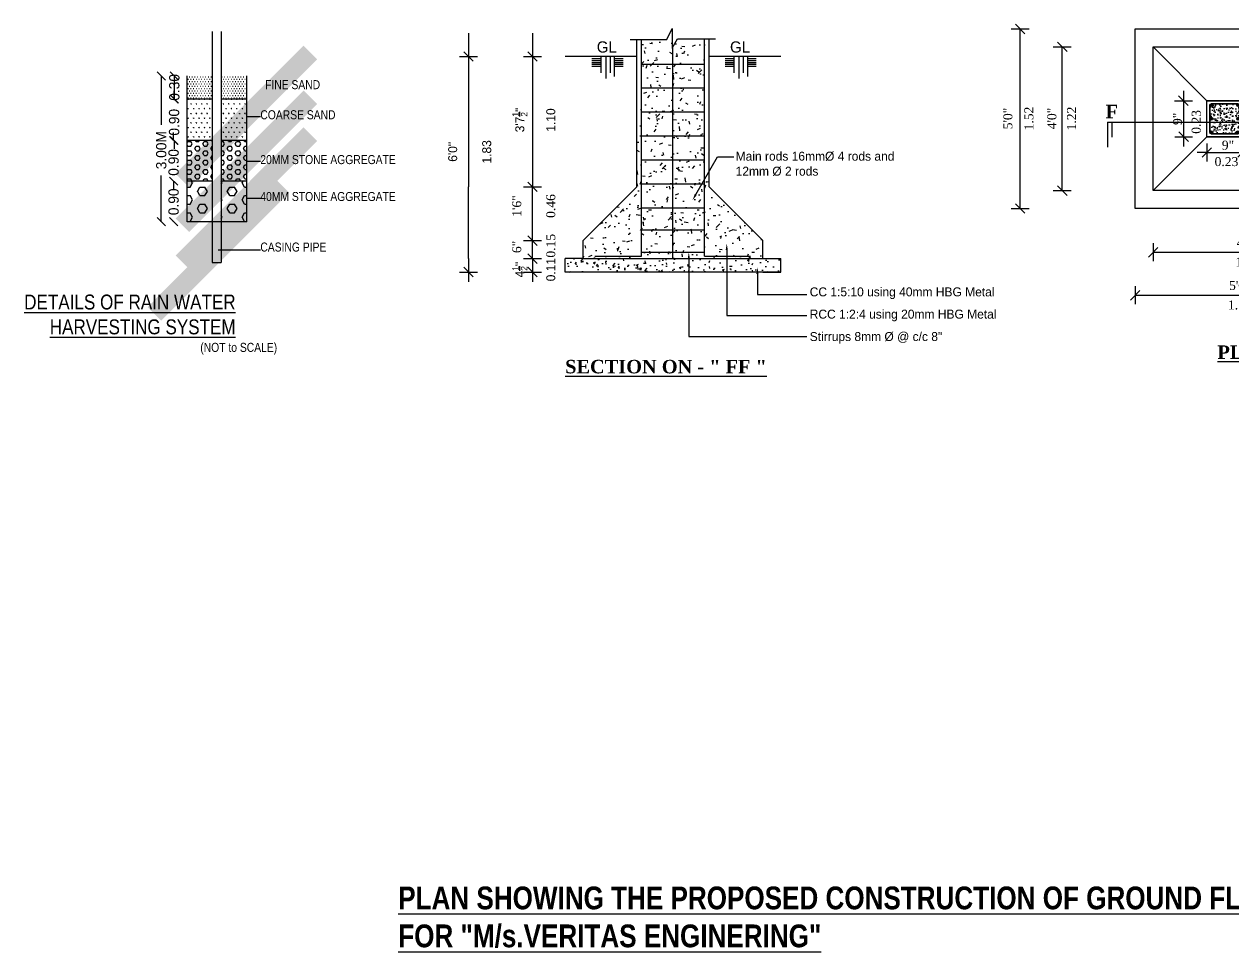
# Model space of a CAD drawing. Header units: metres. Extents: x 1422408 to 2267706, y 3009 to 80428.
# Drawn here: x 2267388.13 to 2267414.68, y 3044.02 to 3064.4 of the extents above; entities that cross this region are included whole.
import ezdxf

# ---------------------------------------------------------------- set-up
doc = ezdxf.new("R2010")
doc.units = ezdxf.units.M
doc.header["$LTSCALE"] = 3.5
doc.header["$MEASUREMENT"] = 0
doc.linetypes.add('CENTER', pattern=[2, 1.25, -0.25, 0.25, -0.25])
doc.layers.get('0').update_dxf_attribs({"linetype": 'CONTINUOUS'})
doc.layers.get('DEFPOINTS').update_dxf_attribs({"linetype": 'CONTINUOUS'})
doc.styles.add('ARIAL', font='swissck.ttf', dxfattribs={"height": 0.8})
doc.styles.add('Indu', font='stylu.ttf', dxfattribs={"height": 10})
doc.styles.add('site master', font='swissc.ttf', dxfattribs={"height": 0.8})
doc.styles.add('sunahari', font='framd.ttf', dxfattribs={"height": 0.3})
doc.dimstyles.new('CIVIL Mt.', dxfattribs={"dimscale": 0, "dimtxt": 0.2, "dimasz": 0.15, "dimexe": 0.18, "dimexo": 0.0625, "dimgap": 0.1, "dimtad": 0, "dimzin": 0, "dimdsep": 46, "dimtxsty": 'sunahari', "dimblk": 'OBLIQUE', "dimcen": 0.09, "dimse1": 1, "dimse2": 1, "dimclrd": 253, "dimclrt": 4, "dimadec": 0, "dimazin": 0, "dimtfac": 1, "dimtofl": 0, "dimtmove": 1, "dimatfit": 3, "dimfxl": 0, "dimfrac": 2, "dimtolj": 1, "dimtzin": 0, "dimarcsym": 0})
doc.dimstyles.new('OLD', dxfattribs={"dimscale": 45, "dimtxt": 6, "dimasz": 0.25, "dimexe": 0.5, "dimexo": 0.5, "dimgap": 0.0625, "dimtad": 0, "dimdec": 3, "dimrnd": 0.25, "dimzin": 7, "dimdsep": 46, "dimlunit": 4, "dimtxsty": 'Indu', "dimblk": 'ARCHTICK', "dimcen": 0.03125, "dimdle": 0.5, "dimclrd": 256, "dimclre": 251, "dimclrt": 4, "dimadec": 0, "dimazin": 0, "dimtfac": 1, "dimtdec": 3, "dimtofl": 0, "dimtmove": 1, "dimatfit": 3, "dimldrblk": 'ARCHTICK', "dimfxl": 0, "dimtolj": 1, "dimtzin": 2, "dimlwd": -1, "dimlwe": -1, "dimarcsym": 0})
pattern_1 = [(50, (-11721.02738470343, -1733.232442619188), (0.5465540069880122, -0.0478172566167093), [0.05715, -0.6286500000000002]), (355, (-11721.02738470343, -1733.232442619188), (-0.1057284779270009, 0.5731699286465401), [0.04572, -0.5029200000000001]), (100.451, (-11720.98183870343, -1733.236427369187), (0.4408275049978779, 0.5253500634608756), [0.04857, -0.5342700000000002]), (46.18419999999999, (-11721.02738470343, -1733.080042619187), (0.8132371226763897, -0.1261269837981814), [0.085725, -0.942975]), (96.6356, (-11720.95961500343, -1733.090553119187), (0.7122127033987115, 0.7422766676701477), [0.07285499999999999, -0.8014050000000001]), (351.1840000000001, (-11721.02738470343, -1733.080042619187), (0.7122138174418018, 0.7422753535817931), [0.06858, -0.75438]), (21, (-11720.95118470343, -1733.118142619187), (0.4548446395061501, -0.3067965555502875), [0.05715, -0.6286500000000002]), (326, (-11720.95118470343, -1733.118142619187), (0.1854060850429412, 0.5525638983669579), [0.04572, -0.5029200000000001]), (71.45140000000002, (-11720.91328120343, -1733.143708919187), (0.6402494723103735, 0.2457685731481724), [0.04857, -0.5342700000000002]), (37.50000000000001, (-11721.02738470343, -1733.232442619188), (0.0092658097517755, 0.2536651166194593), [0, -0.4968240000000001, 0, -0.51054, 0, -0.5048250000000003]), (7.499999999999999, (-11721.02738470343, -1733.232442619188), (0.2004589875309172, 0.3005417244543586), [0, -0.2910839999999999, 0, -0.4853939999999999, 0, -0.192405]), (327.5, (-11721.19731070343, -1733.232442619188), (0.4067717855006145, -0.0171862319780204), [0, -0.1905, 0, -0.59436, 0, -0.78867]), (317.5, (-11721.27351070343, -1733.232442619188), (0.4443875441580543, 0.0762794730999991), [0, -0.24765, 0, -0.394716, 0, -0.56007])]

# ---------------------------------------------------------------- blocks, each defined once
blk = doc.blocks.new('A$C02596C7D')
for points in [[(3.54958339513905, 4.379521395858319, 1), (3.598820003855506, 4.379521395858319, 1)], [(4.005024061804085, 4.379521395858319, 1), (4.054260670516904, 4.379521395858319, 1)], [(3.54958339513905, 4.149810082704787, 1), (3.598820003855506, 4.149810082704787, 1)], [(4.005024061804085, 4.149810082704787, 1), (4.054260670516904, 4.149810082704787, 1)], [(3.54958339513905, 3.920098769551258, 1), (3.598820003855506, 3.920098769551258, 1)], [(4.005024061804085, 3.920098769551258, 1), (4.054260670516904, 3.920098769551258, 1)]]:
    blk.add_hatch(color=256).paths.add_polyline_path(points)
h = blk.add_hatch()
h.set_pattern_fill('AR-CONC', color=256, scale=0.02, style=0)
h.set_pattern_definition([(50, (0, 0), (0.1434520365201507, -0.012550426996519), [0.015, -0.165]), (355, (0, 0), (-0.0277502667226, 0.1504384267400024), [0.012, -0.132]), (100.45144446, (0.0119543362, -0.0010458688), (0.1157017693454224, 0.1378879981937259), [0.0127480384, -0.1402284224]), (46.18419999999999, (0, 0.04), (0.2134482661343145, -0.0331038561586153), [0.0225, -0.2475]), (96.63563549, (0.017787349, 0.0372413386), (0.1869323891348457, 0.1948237201549101), [0.0191220684, -0.2103427519999999]), (351.1841639899999, (0, 0.04), (0.1869323890109546, 0.194823720053998), [0.018, -0.1980000002]), (21, (0.02, 0.03), (0.1193814104236923, -0.0805237781330678), [0.015, -0.165]), (326, (0.02, 0.03), (0.0486630663843164, 0.1450300090093706), [0.012, -0.132]), (71.45144474, (0.0299484508, 0.0232896852), (0.1680444753459942, 0.0645062305612708), [0.012748038, -0.1402284224]), (37.50000000000001, (0, 0), (0.0024319710634581, 0.0665787707662623), [0, -0.1304, 0, -0.134, 0, -0.1325]), (7.499999999999999, (0, 0), (0.0526139074884297, 0.0788823423764721), [0, -0.0764, 0, -0.1274, 0, -0.0505]), (327.5, (-0.0446, 0), (0.1067644872344818, -0.004510974346875999), [0, -0.05, 0, -0.156, 0, -0.207]), (317.5, (-0.0646, 0), (0.1166372338684772, 0.0200209964664635), [0, -0.065, 0, -0.1036, 0, -0.147])])
h.paths.add_polyline_path([(4.054260670518375, 4.379521395858319, -1), (4.005024061802613, 4.379521395858319, -0.4142135623730951), (4.029642366160492, 4.404139700216199), (3.574201699495478, 4.404139700216199, -0.4142135623728714), (3.598820003853342, 4.379521395858319, -1), (3.54958339513758, 4.379521395858319), (3.54958339513758, 4.14981008270471, -1), (3.598820003853342, 4.149810082704787, -1), (3.54958339513758, 4.149810082704787), (3.549583395137949, 4.092289589896608), (4.054260670516904, 4.092289589896608), (4.054260670518375, 4.149810082704787, -1), (4.005024061802613, 4.149810082704787, -1), (4.054260670518375, 4.149810082704787)])
h.paths.add_polyline_path([(4.054260670516904, 4.092289589896608), (3.54958339513905, 4.092289589896608), (3.54958339513758, 3.920098769551258, -1), (3.598820003853342, 3.920098769551258, -0.4142135623730951), (3.574201699495462, 3.895480465193377), (4.029642366160571, 3.895480465193377, -0.4142135623740412), (4.005024061802613, 3.920098769551258, -1), (4.054260670518375, 3.920098769551258)])
for p, q in [((0.2557155301165039, 5.750537642252311), (0.4169476998995379, 5.589305472469277)), ((0.1843204675442393, 5.669921557360794), (0.4883427624754404, 5.669921557360794)), ((0.3363316150080209, 2.629698608048784), (0.3363316150080209, 5.669921557360794)), ((2.284779243060254, 5.669921557360794), (5.31906482259388, 5.669921557360794)), ((2.284779243060254, 2.629698608048784), (2.284779243060254, 5.669921557360794)), ((5.31906482259388, 5.669921557360794), (5.31906482259388, 2.629698608048784)), ((0.8986174926485546, 5.365899262429588), (1.202639787579754, 5.365899262429588)), ((0.9700125552208192, 5.446515347321109), (1.131244725003853, 5.285283177538076)), ((1.050628640112335, 2.933720902979981), (1.050628640112335, 5.365899262429588)), ((3.498913012648698, 4.45481008270508), (2.588801537991455, 5.365899262429588)), ((2.588801537991455, 5.365899262429588), (5.015042527662679, 5.365899262429588)), ((2.588801537991455, 2.933720902979981), (2.588801537991455, 5.365899262429588)), ((4.104931053005437, 4.45481008270508), (5.015042527662679, 5.365899262429588)), ((5.015042527662679, 5.365899262429588), (5.015042527662679, 2.933720902979981)), ((3.020501268933002, 4.535426167596596), (3.181733438719672, 4.374193997813562)), ((2.949106206360738, 4.45481008270508), (3.253128501291937, 4.45481008270508)), ((3.498913012648698, 4.45481008270508), (4.258968749978521, 4.45481008270508)), ((3.498913012648698, 4.45481008270508), (4.258968749978521, 4.45481008270508)), ((3.498913012648698, 3.844810082704498), (3.49891301264688, 4.45481008270508)), ((4.104931053005437, 4.45481008270508), (3.49891301264688, 4.45481008270508)), ((3.498913012648698, 3.844810082704498), (3.498913012648698, 4.300843525103119)), ((4.104931053009075, 3.844810082704498), (4.104931053005437, 4.45481008270508)), ((4.104931053007256, 3.844810082704498), (4.104931053007256, 4.300843525103119)), ((4.104931053007256, 4.300843525103119), (4.104931053007256, 3.844810082704498)), ((1.817059353152215, 4.092289589896608), (1.817059353152215, 3.670909121188742)), ((1.888845832190779, 4.092289589896608), (1.888845832190779, 3.836831054293723)), ((3.025403938590897, 3.925426167597833), (3.186636108373931, 3.764193997812982)), ((5.618598388821062, 4.092289589896608), (5.618598388821062, 3.836831054293723)), ((5.690384867863263, 4.092289589896608), (5.690384867863263, 3.670909121188742)), ((3.498913012648698, 3.844810082704498), (2.588801537991455, 2.933720902979981)), ((2.954008876014995, 3.844810082706316), (3.258031170946196, 3.844810082706316)), ((3.498913012648698, 3.844810082704498), (4.258968749978521, 3.844810082704498)), ((4.104931053009075, 3.844810082704498), (3.498913012648698, 3.844810082704498)), ((3.498913012648698, 3.729258321147426), (3.498913012648698, 3.425236026216225)), ((5.015042527662679, 2.933720902979981), (4.104931053009075, 3.844810082704498)), ((4.104931053007256, 3.729258321147426), (4.104931053007256, 3.425236026216225)), ((3.498913012648698, 3.577247173681826), (3.336054233866888, 3.577247173681826)), ((3.579529097540216, 3.657863258573343), (3.418296927757181, 3.496631088790308)), ((3.498913012648698, 3.577247173681826), (4.104931053007256, 3.577247173681826)), ((4.185547137898772, 3.657863258573343), (4.024314968115738, 3.496631088790308)), ((4.267789831789067, 3.577247173681826), (4.104931053007256, 3.577247173681826)), ((0.8986174926485546, 2.933720902979981), (1.202639787579754, 2.933720902979981)), ((0.9700125552208192, 3.014336987871502), (1.131244725003853, 2.853104818088468)), ((5.015042527662679, 2.933720902979981), (2.588801537991455, 2.933720902979981)), ((0.2557155301165039, 2.710314692940298), (0.4169476998995379, 2.549082523157267)), ((0.1843204675442393, 2.629698608048784), (0.4883427624754404, 2.629698608048784)), ((5.31906482259388, 2.629698608048784), (2.284779243060254, 2.629698608048784)), ((2.669417622882974, 1.969261906777319), (2.508185453099939, 1.808029736994285)), ((2.588801537991455, 2.040656969351402), (2.588801537991455, 1.736634674420199)), ((2.588801537991455, 1.888645821885799), (5.015042527662679, 1.888645821885799)), ((5.095658612554196, 1.969261906777319), (4.934426442771162, 1.808029736994285)), ((5.015042527662679, 2.040656969351402), (5.015042527662679, 1.736634674420199)), ((2.36539532795177, 1.241608940103104), (2.204163158168739, 1.080376770320071)), ((2.284779243060254, 1.313004002677186), (2.284779243060254, 1.008981707745987)), ((5.399680907485397, 1.241608940103104), (5.238448737702363, 1.080376770320071)), ((5.31906482259388, 1.313004002677186), (5.31906482259388, 1.008981707745987)), ((2.284779243060254, 1.160992855211586), (5.31906482259388, 1.160992855211586))]:
    blk.add_line(p, q)
at = {"color": 3, "ltscale": 0.1}
blk.add_line((3.106020023482415, 3.681951303922687), (3.106020023482415, 4.621564559207396), dxfattribs=at)
at = {"lineweight": 35}
for p, q in [((3.54958339513905, 3.920098769551258), (3.54958339513905, 4.379521395858319)), ((3.551401200766122, 4.370237099055882), (3.571754279000741, 4.337756626289774)), ((3.574201699495462, 4.404139700216544), (4.029642366160492, 4.404139700216544)), ((3.592368154066206, 4.396135872611922), (3.612721232300827, 4.363655399845811)), ((4.054260670516904, 4.379521395858319), (4.054260670516904, 3.920098769551258)), ((4.029642366160492, 3.895480465194848), (3.574201699495462, 3.895480465194848))]:
    blk.add_line(p, q, dxfattribs=at)
at = {"linetype": 'CENTER'}
blk.add_line((1.817059353152215, 4.092289589896608), (5.690384867863263, 4.092289589896608), dxfattribs=at)
for centre in [(3.574201699495462, 4.379521395858319), (4.029642366160492, 4.379521395858319), (3.574201699495462, 4.149810082704787), (4.029642366160492, 4.149810082704787), (3.574201699495462, 3.920098769551258), (4.029642366160492, 3.920098769551258)]:
    blk.add_circle(centre, 0.0246183043578803)
at = {"char_height": 0.1520111474656179, "attachment_point": 2, "rotation": 89.99999999999993}
for s, insert in [('\\A1;{\\fTimes New Roman|b0|i0|c0|p18;5\'0"}', (0.0529550381415902, 4.1534539753884)), ('\\A1;{\\fTimes New Roman|b0|i0|c0|p18;1.52}', (0.4088721086391164, 4.1534539753884)), ('\\A1;{\\fTimes New Roman|b0|i0|c0|p18;4\'0"}', (0.7977469764791751, 4.1534539753884)), ('\\A1;{\\fTimes New Roman|b0|i0|c0|p18;1.22}', (1.130018819634642, 4.1534539753884)), ('\\A1;{\\fTimes New Roman|b0|i0|c0|p18;9"}', (2.9257021164467, 4.147619990630118)), ('\\A1;{\\fTimes New Roman|b0|i0|c0|p18;0.23}', (3.241750411732937, 4.096439846578505))]:
    blk.add_mtext(s, dxfattribs=dict(at, insert=insert))
at = {"attachment_point": 2}
for s, insert, char_height in [('\\A1;{\\fTimes New Roman|b1|i0|c0|p18;F}', (1.888912968117438, 4.386716828616044), 0.2280167211984268), ('\\A1;{\\fTimes New Roman|b1|i0|c0|p18;F}', (5.68731444920218, 4.38758887908625), 0.2280167211984268), ('\\A1;{\\fTimes New Roman|b0|i0|c0|p18;9"}', (3.856216861012113, 3.778407755558872), 0.1520111474656179), ('\\A1;{\\fTimes New Roman|b0|i0|c0|p18;0.23}', (3.830710480979803, 3.500632033068541), 0.1520111474656179), ('\\A1;{\\fTimes New Roman|b0|i0|c0|p18;4\'0"}', (4.185490115256471, 2.130812560575577), 0.1520111474656179), ('\\A1;{\\fTimes New Roman|b0|i0|c0|p18;1.22}', (4.185490115256471, 1.801406783113634), 0.1520111474656179), ('\\A1;{\\fTimes New Roman|b0|i0|c0|p18;5\'0"}', (4.05686654193596, 1.403159593903182), 0.1520111474656179), ('\\A1;{\\fTimes New Roman|b0|i0|c0|p18;1.52}', (4.05686654193596, 1.07375381643942), 0.1520111474656179), ('\\A1;{\\fTimes New Roman|b1|i0|c0|p18;\\L PLAN}', (4.103440606939328, 0.3123267686714826), 0.2280167211984268)]:
    blk.add_mtext(s, dxfattribs=dict(at, insert=insert, char_height=char_height))
blk = doc.blocks.new('A$C68BB7516')
h = blk.add_hatch()
h.set_pattern_fill('AR-CONC', color=256, scale=0.003, style=0)
h.set_pattern_definition(pattern_1)
h.paths.add_polyline_path([(4.385901742509303, 5.346994124402042), (4.385901742509303, 5.771391981921622), (3.925068328859196, 5.771391981921622), (3.851043495580596, 5.639717297191964), (3.851048728360183, 5.346994124402042)])
h.paths.add_polyline_path([(3.851048728356543, 5.346994124402042), (3.851043495578778, 5.639717297191964), (3.837424687426391, 5.615492287955929), (3.837424687428208, 5.948644990825414), (3.745507812132926, 5.762849032586018), (3.316479116203482, 5.762849032586018), (3.316479116203482, 5.346994124402042)])
h.paths.add_polyline_path([(3.316479116203482, 5.346994124402042), (3.316479116203482, 4.941631064493777), (3.851055974711924, 4.941631064493777), (3.851048728358363, 5.346994124402042)], flags=17)
h.paths.add_polyline_path([(3.851048728358363, 5.346994124402042), (3.851055974708287, 4.941631064493777), (4.385901742511122, 4.941631064493777), (4.385901742511122, 5.346994124402042)])
h.paths.add_polyline_path([(3.851055974710106, 4.941631064493777), (3.851063221063668, 4.536268004585505), (4.385901742511122, 4.536268004585505), (4.385901742509303, 4.941631064493777)])
h.paths.add_polyline_path([(3.316479116203482, 4.941631064493777), (3.3164791162053, 4.536268004585505), (3.851063221063668, 4.536268004585505), (3.851055974710106, 4.941631064493777)], flags=17)
h.paths.add_polyline_path([(3.24119042935672, 3.26950844237217), (2.331078954699478, 2.357441557578562), (2.331078954699478, 2.053419262647365), (3.851107604974458, 2.053419262647365), (3.851105679535976, 2.161128791405644), (3.3164791162053, 2.161128791405644), (3.316479116201661, 5.762849032586018), (3.24119042935672, 5.762849032586018)])
h.paths.add_polyline_path([(4.461190429354247, 3.26950844237217), (4.461190429354247, 3.528608139500647), (4.385901742512942, 3.397446613735151), (4.385901742512942, 2.097115856620803), (4.761150805750731, 2.097115856618984), (4.761150805750731, 2.053419262647365), (5.371301904011487, 2.053419262647365), (5.371301904011487, 2.357441557578562)])
h.paths.add_polyline_path([(3.851098929986618, 2.538700684233845), (3.851105679535976, 2.161128791405644), (4.385901742511122, 2.161128791405644), (4.385901742511122, 2.538700684233845)])
h.paths.add_polyline_path([(3.851092206474276, 2.914815764952436), (3.3164791162053, 2.914815764952436), (3.316479116203482, 2.538700684233845), (3.851098929984798, 2.538700684233845)], flags=17)
h.paths.add_polyline_path([(3.851105679537795, 2.161128791405644), (3.851107604976276, 2.053419262647365), (4.761150805752548, 2.053419262647365), (4.761150805752548, 2.097115856618984), (4.385901742512942, 2.097115856618984), (4.385901742514761, 2.161128791405644)])
h.paths.add_polyline_path([(3.316479116203482, 3.320178824860703), (3.316479116203482, 2.914815764952436), (3.851092206476095, 2.914815764952436), (3.851084960122534, 3.320178824860703)], flags=17)
h.paths.add_polyline_path([(4.341548870545012, 3.320178824860703), (4.385901742511122, 3.397446613731517), (4.385901742511122, 3.725541884768971), (3.851077713767153, 3.725541884768971), (3.851084960120715, 3.320178824860703)])
h.paths.add_polyline_path([(3.851092206474276, 2.914815764952436), (4.385901742511122, 2.914815764952436), (4.385901742512942, 3.320178824860703), (3.851084960122534, 3.320178824860703)])
h.paths.add_polyline_path([(4.385901742512942, 3.725541884768971), (4.385901742512942, 4.130904944677241), (3.851070467417228, 4.130904944677241), (3.851077713768971, 3.725541884768971)])
h.paths.add_polyline_path([(3.316479116207116, 3.725541884768971), (3.851077713768971, 3.725541884768971), (3.851070467417228, 4.130904944677241), (3.3164791162053, 4.130904944677241)], flags=17)
h.paths.add_polyline_path([(3.316479116203482, 3.725541884768971), (3.316479116203482, 3.320178824860703), (3.851084960124353, 3.320178824860703), (3.851077713770791, 3.725541884768971)], flags=17)
h.paths.add_polyline_path([(3.851063221063668, 4.536268004585505), (3.851070467417228, 4.130904944677241), (4.385901742512942, 4.130904944677241), (4.385901742512942, 4.536268004585505)])
h.paths.add_polyline_path([(3.316479116203482, 4.536268004585505), (3.316479116203482, 4.130904944677241), (3.851070467417228, 4.130904944677241), (3.851063221065486, 4.536268004585505)], flags=17)
h = blk.add_hatch()
h.set_pattern_fill('AR-CONC', color=256, scale=0.003, style=0)
h.set_pattern_definition(pattern_1)
h.paths.add_polyline_path([(3.851092206474759, 2.914815764952436), (3.851098929984711, 2.538700684233845), (4.385901742510903, 2.538700684233845), (4.385901742510718, 2.914815764952436)])
h.paths.add_polyline_path([(3.316479116203482, 2.538700684233845), (3.316479116203482, 2.161128791405644), (3.851105679536937, 2.161128791405644), (3.851098929984711, 2.538700684233845)])
h = blk.add_hatch()
h.set_pattern_fill('AR-CONC', color=256, scale=0.0506703824885393, style=0)
h.set_pattern_definition([(50, (-8.956025971161578, 20.44293202017798), (0.3634384779617971, -0.0317967468154054), [0.0380027868664045, -0.4180306555304492]), (355, (-8.956025971161578, 20.44293202017798), (-0.0703058314496563, 0.3811386311945008), [0.0304022294931236, -0.3344245244243593]), (100.4514, (-8.9257394322849, 20.44028229359901), (0.2931329164465785, 0.3493416529895189), [0.0322973980719215, -0.3552713899386209]), (46.18419999999999, (-8.956025971161578, 20.54427278515504), (0.5407751214133116, -0.0838691176517736), [0.0570041802996067, -0.6270459832956738]), (96.63559999999995, (-8.91096138229841, 20.5372836637398), (0.4735971678792576, 0.4935892510744694), [0.0484460986279938, -0.5329069997816887]), (351.1842000000001, (-8.956025971161578, 20.54427278515504), (0.4735967825740304, 0.4935896209808698), [0.0456033442396854, -0.501636786636539]), (21, (-8.905355588671222, 20.51893759391169), (0.3024550864094891, -0.2040085318712409), [0.0380027868664045, -0.4180306555304492]), (326, (-8.905355588671222, 20.51893759391169), (0.1232888093379244, 0.3674363014410554), [0.0304022294931236, -0.3344245244243592]), (71.45140000000002, (-8.880151008954272, 20.50193686681996), (0.4257440196574998, 0.1634274363251185), [0.0322973980719217, -0.3552713899386225]), (37.50000000000001, (-8.956025971161578, 20.44293202017798), (0.0061614451993242, 0.1686785890171644), [0, -0.3303708938252761, 0, -0.3394915626732133, 0, -0.3356912839865727]), (7.499999999999999, (-8.956025971161578, 20.44293202017798), (0.1332983408327678, 0.1998499229903875), [0, -0.1935608611062201, 0, -0.3227703364519953, 0, -0.1279427157835617]), (327.5, (-9.069020924111099, 20.44293202017798), (0.2704898702181981, -0.0114286397776097), [0, -0.1266759562213482, 0, -0.3952289834106064, 0, -0.5244384587563821]), (317.5, (-9.119691306597817, 20.44293202017798), (0.2955026626260476, 0.05072357743787), [0, -0.1646787430877527, 0, -0.2624725812906335, 0, -0.3724273112907638])])
h.paths.add_polyline_path([(5.675324198942688, 2.053419262647365), (5.371301904011487, 2.053419262647365), (2.331078954699478, 2.053419262647365), (2.027056659768275, 2.053419262647365), (2.027056659768275, 1.825402541449873), (5.675324198942688, 1.825402541449873)])
for p, q in [((3.745507812134746, 5.762849032586018), (3.837424687426391, 5.948644990821776)), ((3.837424687426391, 5.948644990821776), (3.837424687426391, 5.615492287955929)), ((0.387431674193067, 5.868712506877272), (0.387431674193067, 5.473670080624287)), ((1.471989325083995, 5.868712506877272), (1.471989325083995, 5.473670080624287)), ((3.125403141408241, 5.762849032586018), (3.745507812134746, 5.762849032586018)), ((3.24119042935672, 3.26950844237217), (3.24119042935672, 5.762849032586018)), ((3.316479116203482, 2.097115856620803), (3.316479116203482, 5.762849032586018)), ((3.837424687426391, 5.615492287955929), (3.925068328859196, 5.771391981921622)), ((3.925068328859196, 5.771391981921622), (4.570929600387899, 5.771391981921622)), ((4.385901742511122, 2.097115856620803), (4.385901742509303, 5.771391981921622)), ((4.461190429354247, 3.26950844237217), (4.461190429354247, 5.771391981921622)), ((0.3068155893015501, 5.554286165515804), (0.468047759084584, 5.39305399573277)), ((1.391373240192478, 5.554286165515804), (1.552605409975511, 5.39305399573277)), ((3.851107604974458, 2.053419262647365), (3.851043495578778, 5.639717297193783)), ((0.2354205267292855, 5.473670080624287), (0.5394428216604866, 5.473670080624287)), ((0.387431674193067, 5.473670080624287), (0.387431674193067, 3.26950844237217)), ((1.319978177620209, 5.473670080624287), (1.624000472551414, 5.473670080624287)), ((1.471989325083995, 5.473670080624287), (1.471989325083995, 3.26950844237217)), ((3.24119042935672, 5.473670080624287), (2.027056659768275, 5.473670080624287)), ((2.478407346676247, 5.438566480006556), (2.626197251138364, 5.438566480006556)), ((2.478407346676247, 5.407177756125744), (2.626197251138364, 5.407177756125744)), ((2.478407346676247, 5.407177756125744), (2.626197251138364, 5.407177756125744)), ((2.478407346676247, 5.375789032244938), (2.626197251138364, 5.375789032244938)), ((2.478407346676247, 5.375789032244938), (2.626197251138364, 5.375789032244938)), ((2.478407346676247, 5.345203243756259), (2.626197251138364, 5.345203243756259)), ((2.627947204906377, 5.473670080624287), (2.627947204906377, 5.200838774231669)), ((2.712085864870458, 5.473670080624287), (2.712085864870458, 5.104203296881673)), ((2.786172616106338, 5.473670080624287), (2.786172616106338, 5.195415138972748)), ((2.857452821695913, 5.473670080624287), (2.857452821695913, 5.136312877173621)), ((2.857452821695913, 5.438566480004737), (3.005242726154392, 5.438566480004737)), ((2.857452821695913, 5.407177756125744), (3.005242726154392, 5.407177756125744)), ((2.857452821695913, 5.407177756125744), (3.005242726154392, 5.407177756125744)), ((2.857452821695913, 5.375789032244938), (3.005242726154392, 5.375789032244938)), ((2.857452821695913, 5.375789032244938), (3.005242726154392, 5.375789032244938)), ((2.857452821695913, 5.345203243756259), (3.005242726154392, 5.345203243756259)), ((3.316479116203482, 5.346994124402042), (4.385901742509303, 5.346994124402042)), ((5.675324198942688, 5.473670080624287), (4.461190429354247, 5.473670080624287)), ((4.734322837521172, 5.438566480006556), (4.882112741983291, 5.438566480006556)), ((4.734322837521172, 5.407177756125744), (4.882112741983291, 5.407177756125744)), ((4.734322837521172, 5.407177756125744), (4.882112741983291, 5.407177756125744)), ((4.734322837521172, 5.375789032244938), (4.882112741983291, 5.375789032244938)), ((4.734322837521172, 5.375789032244938), (4.882112741983291, 5.375789032244938)), ((4.734322837521172, 5.345203243756259), (4.882112741983291, 5.345203243756259)), ((4.883862695754941, 5.473670080624287), (4.883862695754941, 5.200838774231669)), ((4.968001355715387, 5.473670080624287), (4.968001355715387, 5.104203296881673)), ((5.042088106951266, 5.473670080624287), (5.042088106951266, 5.195415138972748)), ((5.113368312540838, 5.473670080624287), (5.113368312540838, 5.136312877173621)), ((5.113368312540838, 5.438566480004737), (5.261158216999319, 5.438566480004737)), ((5.113368312540838, 5.407177756125744), (5.261158216999319, 5.407177756125744)), ((5.113368312540838, 5.407177756125744), (5.261158216999319, 5.407177756125744)), ((5.113368312540838, 5.375789032244938), (5.261158216999319, 5.375789032244938)), ((5.113368312540838, 5.375789032244938), (5.261158216999319, 5.375789032244938)), ((5.113368312540838, 5.345203243756259), (5.261158216999319, 5.345203243756259)), ((2.478407346676247, 5.31381451987545), (2.626197251138364, 5.31381451987545)), ((2.857452821695913, 5.31381451987545), (3.005242726154392, 5.31381451987545)), ((4.734322837521172, 5.31381451987545), (4.882112741983291, 5.31381451987545)), ((5.113368312540838, 5.31381451987545), (5.261158216999319, 5.31381451987545)), ((3.316479116203482, 4.941631064493777), (4.385901742509303, 4.941631064493777)), ((3.316479116203482, 4.536268004585505), (4.385901742509303, 4.536268004585505)), ((3.316479116203482, 4.130904944677241), (4.385901742509303, 4.130904944677241)), ((3.316479116203482, 3.725541884768971), (4.385901742509303, 3.725541884768971)), ((4.237304583904911, 3.138573323933087), (4.602610784906572, 3.774978615421786)), ((4.602610784906572, 3.774978615421786), (4.881548514433233, 3.774978615421786)), ((1.391373240192478, 3.350124527263687), (1.552605409975511, 3.188892357480654)), ((3.316479116203482, 3.320178824860703), (4.385901742509303, 3.320178824860703)), ((0.387431674193067, 2.053419262647365), (0.387431674193067, 3.26950844237217)), ((1.319978177620209, 3.26950844237217), (1.624000472551414, 3.26950844237217)), ((1.471989325083995, 2.053419262647365), (1.471989325083995, 3.26950844237217)), ((3.24119042935672, 3.26950844237217), (2.331078954699478, 2.357441557578562)), ((5.371301904011487, 2.357441557578562), (4.461190429354247, 3.26950844237217)), ((3.316479116203482, 2.914815764952436), (4.385901742509303, 2.914815764952436)), ((3.316479116203482, 2.538700684233845), (4.385901742509303, 2.538700684233845)), ((1.319978177620209, 2.357441557578562), (1.624000472551414, 2.357441557578562)), ((1.391373240192478, 2.438057642470083), (1.552605409975511, 2.276825472687048)), ((2.331078954699478, 2.053419262647365), (2.331078954699478, 2.357441557578562)), ((5.371301904011487, 2.053419262647365), (5.371301904011487, 2.357441557578562)), ((0.387431674193067, 2.053419262647365), (0.387431674193067, 1.658376836394379)), ((1.319978177620209, 2.053419262647365), (1.624000472551414, 2.053419262647365)), ((1.391373240192478, 2.134035347538882), (1.552605409975511, 1.972803177755849)), ((1.471989325083995, 2.053419262647365), (1.471989325083995, 1.658376836394379)), ((2.027056659768275, 1.825402541449873), (2.027056659768275, 2.053419262647365)), ((2.331078954699478, 2.053419262647365), (2.027056659768275, 2.053419262647365)), ((2.331078954699478, 2.053419262647365), (5.371301904011487, 2.053419262647365)), ((2.528325214349024, 2.097115856620803), (3.316479116203482, 2.097115856620803)), ((3.3164791162053, 2.161128791405644), (4.385901742509303, 2.161128791405644)), ((4.118727317480078, 2.04712043080508), (4.118727317480078, 0.7319493219001743)), ((4.385901742511122, 2.097115856620803), (5.163433586096289, 2.097115856620803)), ((4.761150805752548, 2.196417571574784), (4.761150805752548, 1.092526919332158)), ((5.371301904011487, 2.053419262647365), (5.675324198942688, 2.053419262647365)), ((5.675324198942688, 1.825402541449873), (5.675324198942688, 2.053419262647365)), ((0.3068155893015501, 1.90601862634139), (0.468047759084584, 1.744786456556538)), ((1.391373240192478, 1.90601862634139), (1.552605409975511, 1.744786456556538)), ((0.2354205267292855, 1.825402541449873), (0.5394428216604866, 1.825402541449873)), ((1.319978177620209, 1.825402541449873), (1.624000472551414, 1.825402541449873)), ((5.675324198942688, 1.825402541449873), (2.027056659768275, 1.825402541449873)), ((5.281198874887195, 1.790714484419368), (5.281198874887195, 1.443600321945268)), ((5.371301904011487, 1.825402541449873), (5.675324198942688, 1.825402541449873)), ((5.281198874887195, 1.443600321945268), (5.640613039449817, 1.443600321945268)), ((5.640613039449817, 1.443600321945268), (6.115604998576599, 1.443600321945268)), ((4.761150805752548, 1.092526919332158), (6.115604998576599, 1.092526919332158)), ((4.118727317480078, 0.7319493219001743), (6.115604998576599, 0.7319493219001743))]:
    blk.add_line(p, q)
for points in [[(4.253784021329916, 3.129113879203941), (4.220825146479906, 3.148032768662232), (4.18054791553004, 3.039696699388513)], [(4.742149412319122, 2.196417571574784), (4.780152199185976, 2.196417571574784), (4.761150805752548, 2.310425932173529)], [(4.099725924046651, 2.04712043080508), (4.137728710913505, 2.04712043080508), (4.118727317480078, 2.161128791405644)], [(5.262197481453767, 1.790714484419368), (5.300200268320621, 1.790714484419368), (5.281198874887195, 1.904722845018113)]]:
    blk.add_solid(points)
for s, insert, char_height, attachment_point in [('GL', (2.56062302103237, 5.730761394268483), 0.1900139343320224, 1), ('GL', (4.816538511880934, 5.730761394268483), 0.1900139343320224, 1), ('\\A1;Main rods 16mm%%C 4 rods and \\P12mm %%C 2 rods', (4.911856832251941, 3.862919121762388), 0.1520111474656179, 1), ('\\A1;CC 1:5:10 using 40mm HBG Metal', (6.166275381063312, 1.56603675118458), 0.1520111474656179, 1), ('\\A1;RCC 1:2:4 using 20mm HBG Metal', (6.166275381063312, 1.189245706560539), 0.1520111474656179, 1), ('\\A1;Stirrups 8mm %%C @ c/c 8"', (6.166275381063312, 0.8099672137268497), 0.1520111474656179, 1), ('\\A1;{\\fTimes New Roman|b1|i0|c0|p18;\\LSECTION ON - " FF "}', (3.732326612238466, 0.3390373554939288), 0.2280167211984268, 2)]:
    blk.add_mtext(s, dxfattribs=dict(insert=insert, char_height=char_height, attachment_point=attachment_point))
at = {"char_height": 0.1520111474656179, "attachment_point": 2, "rotation": 89.99999999999993}
for s, insert in [('\\A1;3\'7{\\H0.7x;\\S1/2;}"', (1.129203786742436, 4.399644880326377)), ('\\A1;1.10', (1.705145241314311, 4.399644880326377)), ('\\A1;6\'0"', (0.04464613584787, 3.860622471469469)), ('\\A1;1.83', (0.6205875904306595, 3.860622471469469)), ('\\A1;{\\fTimes New Roman|b0|i0|c0|p18;1\'6"}', (1.129203786742436, 2.943345873212819)), ('\\A1;{\\fTimes New Roman|b0|i0|c0|p18;0.46}', (1.705145241314311, 2.943345873212819)), ('\\A1;{\\fTimes New Roman|b0|i0|c0|p18;0.15}', (1.705145241314311, 2.270862832985585)), ('\\A1;{\\fTimes New Roman|b0|i0|c0|p18;6"}', (1.129203786742436, 2.25100172024031)), ('\\A1;0.11', (1.705145241314311, 1.86672842129337)), ('\\A1;4{\\H0.7x;\\S1/2;}"', (1.129203786742436, 1.86672842129337))]:
    blk.add_mtext(s, dxfattribs=dict(at, insert=insert))
blk = doc.blocks.new('_Oblique')
at = {"color": 0, "linetype": 'ByBlock', "lineweight": -2}
blk.add_line((-0.5, -0.5), (0.5, 0.5), dxfattribs=at)
blk = doc.blocks.new('*D348')
at = {"color": 253, "lineweight": -2, "ltscale": 0.015}
for p, q in [((2267391.13979541, 3063.258470302689), (2267391.13979541, 3062.186064699139)), ((2267391.13979541, 3060.058367599463), (2267391.13979541, 3061.071191116722))]:
    blk.add_line(p, q, dxfattribs=at)
at = {"layer": 'DEFPOINTS', "color": 0, "ltscale": 0.015}
for p in [(2267391.13979541, 3063.258470302689), (2267391.707465375, 3063.258470302689), (2267391.707465375, 3060.058367599463)]:
    blk.add_point(p, dxfattribs=at)
at = {"color": 253, "lineweight": -2, "ltscale": 0.015, "xscale": 0.18, "yscale": 0.18, "zscale": 0.18}
for p, rotation in [((2267391.13979541, 3063.258470302689), 90), ((2267391.13979541, 3060.058367599463), 270)]:
    blk.add_blockref('_Oblique', p, dxfattribs=dict(at, rotation=rotation))
at = {"color": 4, "ltscale": 0.015, "insert": (2267391.13979541, 3061.628627908294), "char_height": 0.3, "attachment_point": 5, "rotation": 90, "style": 'sunahari'}
blk.add_mtext('\\A1;{\\H0.7522x;3.00M}', dxfattribs=at)
blk = doc.blocks.new('*D349')
at = {"color": 253, "lineweight": -2, "ltscale": 0.015}
for p, q in [((2267391.410613071, 3060.949449710382), (2267391.410613071, 3060.920987093722)), ((2267391.410613071, 3060.058367599463), (2267391.410613071, 3060.068143621194))]:
    blk.add_line(p, q, dxfattribs=at)
at = {"layer": 'DEFPOINTS', "color": 0, "ltscale": 0.015}
for p in [(2267391.410613071, 3060.949449710382), (2267391.707465375, 3060.949449710382), (2267391.707465375, 3060.058367599463)]:
    blk.add_point(p, dxfattribs=at)
at = {"color": 253, "lineweight": -2, "ltscale": 0.015, "xscale": 0.18, "yscale": 0.18, "zscale": 0.18}
for p, rotation in [((2267391.410613071, 3060.949449710382), 90), ((2267391.410613071, 3060.058367599463), 270)]:
    blk.add_blockref('_Oblique', p, dxfattribs=dict(at, rotation=rotation))
at = {"color": 4, "ltscale": 0.015, "insert": (2267391.410613071, 3060.494565357823), "char_height": 0.3, "attachment_point": 5, "rotation": 90, "style": 'sunahari'}
blk.add_mtext('\\A1;{\\H0.7522x;0.90}', dxfattribs=at)
blk = doc.blocks.new('*D350')
at = {"color": 253, "lineweight": -2, "ltscale": 0.015}
for p, q in [((2267391.410613071, 3061.840531821296), (2267391.410613071, 3062.020531821295)), ((2267391.410613071, 3060.949449710382), (2267391.410613071, 3060.769449710382))]:
    blk.add_line(p, q, dxfattribs=at)
at = {"layer": 'DEFPOINTS', "color": 0, "ltscale": 0.015}
for p in [(2267391.410613071, 3061.840531821296), (2267391.707425771, 3061.840531821296), (2267391.707425771, 3060.949449710382)]:
    blk.add_point(p, dxfattribs=at)
at = {"color": 253, "lineweight": -2, "ltscale": 0.015, "xscale": 0.18, "yscale": 0.18, "zscale": 0.18}
for p, rotation in [((2267391.410613071, 3061.840531821296), 270), ((2267391.410613071, 3060.949449710382), 90)]:
    blk.add_blockref('_Oblique', p, dxfattribs=dict(at, rotation=rotation))
at = {"color": 4, "ltscale": 0.015, "insert": (2267391.410613071, 3061.360451559699), "char_height": 0.3, "attachment_point": 5, "rotation": 90, "style": 'sunahari'}
blk.add_mtext('\\A1;{\\H0.7522x;0.90}', dxfattribs=at)
blk = doc.blocks.new('*D351')
at = {"color": 253, "lineweight": -2, "ltscale": 0.015}
for p, q in [((2267391.421768591, 3062.7514157569), (2267391.421768591, 3062.9314157569)), ((2267391.421768591, 3061.840531821296), (2267391.421768591, 3061.660531821295))]:
    blk.add_line(p, q, dxfattribs=at)
at = {"layer": 'DEFPOINTS', "color": 0, "ltscale": 0.015}
for p in [(2267391.421768591, 3062.7514157569), (2267391.707465375, 3062.7514157569), (2267391.707386167, 3061.840531821296)]:
    blk.add_point(p, dxfattribs=at)
at = {"color": 253, "lineweight": -2, "ltscale": 0.015, "xscale": 0.18, "yscale": 0.18, "zscale": 0.18}
for p, rotation in [((2267391.421768591, 3062.7514157569), 270), ((2267391.421768591, 3061.840531821296), 90)]:
    blk.add_blockref('_Oblique', p, dxfattribs=dict(at, rotation=rotation))
at = {"color": 4, "ltscale": 0.015, "insert": (2267391.421768591, 3062.241518771211), "char_height": 0.3, "attachment_point": 5, "rotation": 90, "style": 'sunahari'}
blk.add_mtext('\\A1;{\\H0.7522x;0.90}', dxfattribs=at)
blk = doc.blocks.new('*D352')
at = {"color": 253, "lineweight": -2, "ltscale": 0.015}
blk.add_line((2267391.426861925, 3062.7514157569), (2267391.426861925, 3063.258470302722), dxfattribs=at)
at = {"layer": 'DEFPOINTS', "color": 0, "ltscale": 0.015}
for p in [(2267391.426861925, 3063.258470302722), (2267391.707465375, 3063.258470302722), (2267391.707465375, 3062.7514157569)]:
    blk.add_point(p, dxfattribs=at)
at = {"color": 253, "lineweight": -2, "ltscale": 0.015, "xscale": 0.18, "yscale": 0.18, "zscale": 0.18}
for p, rotation in [((2267391.426861925, 3063.258470302722), 90), ((2267391.426861925, 3062.7514157569), 270)]:
    blk.add_blockref('_Oblique', p, dxfattribs=dict(at, rotation=rotation))
at = {"color": 4, "ltscale": 0.015, "insert": (2267391.426861925, 3063.008559949001), "char_height": 0.3, "attachment_point": 5, "rotation": 90, "style": 'sunahari'}
blk.add_mtext('\\A1;{\\H0.7522x;0.30}', dxfattribs=at)

msp = doc.modelspace()

# ---------------------------------------------------------------- hatches: boundary and pattern name
at = {"linetype": 'ByBlock'}
h = msp.add_hatch(dxfattribs=at)
h.set_pattern_fill('SWAMP', scale=0.0594054740610308, style=0)
h.set_pattern_definition([(0, (2266736.780133336, 3226.172712988184), (0.0297027370305154, 0.0514466496141102), [0.0074256842576288, -0.051979789803402]), (90, (2266736.783846178, 3226.172712988184), (-0.0297027370305154, 0.0514466496141102), [0.0037128421288144, -0.099180457099406]), (90, (2266736.784774389, 3226.172712988184), (-0.0297027370305154, 0.0514466496141102), [0.0029702737030515, -0.0999230255251689]), (90, (2266736.782917968, 3226.172712988184), (-0.0297027370305154, 0.0514466496141102), [0.0029702737030515, -0.0999230255251689]), (59.99999999999999, (2266736.785702599, 3226.172712988184), (-0.0297027369901587, 0.0514466496374102), [0.0023762189624412, -0.0570292550985896]), (119.9999999999999, (2266736.781989757, 3226.172712988184), (-0.059405474020674, 2.33e-11), [0.0023762189624412, -0.0570292550985892])])
edge = h.paths.add_edge_path()
edge.add_line((2267393.01933626, 3062.7514157569), (2267393.01933626, 3062.914977028918))
edge.add_arc((2267392.359275437, 3064.507310215691), 1.723718442087359, 273.29283992082054, 292.5151956700779, ccw=False)
edge.add_line((2267392.458284561, 3062.78643762858), (2267392.458284561, 3062.751415756896))
edge.add_line((2267392.458284561, 3062.7514157569), (2267393.01933626, 3062.7514157569))
edge = h.paths.add_edge_path()
edge.add_line((2267393.01933626, 3062.914977028915), (2267393.01933626, 3063.258470302722))
edge.add_line((2267393.01933626, 3063.258470302722), (2267392.458284561, 3063.258470302722))
edge.add_line((2267392.458284561, 3063.258470302722), (2267392.458284561, 3062.786437628581))
edge.add_arc((2267392.359275437, 3064.507310215691), 1.723718442087744, 273.2928399208197, 292.5151956700851)
edge = h.paths.add_edge_path()
edge.add_line((2267391.707465375, 3063.258470302722), (2267391.707465375, 3062.911581883577))
edge.add_arc((2267392.359275437, 3064.507310215691), 1.723718442087608, 247.7813686741063, 266.7071600791798)
edge.add_line((2267392.260266314, 3062.78643762858), (2267392.260266314, 3063.258470302721))
edge.add_line((2267392.260266314, 3063.258470302722), (2267391.707465375, 3063.258470302722))
edge = h.paths.add_edge_path()
edge.add_line((2267391.707465375, 3062.911581883577), (2267391.707465375, 3062.751415756896))
edge.add_line((2267391.707465375, 3062.7514157569), (2267392.260266314, 3062.7514157569))
edge.add_line((2267392.260266314, 3062.7514157569), (2267392.260266314, 3062.786437628583))
edge.add_arc((2267392.359275437, 3064.507310215691), 1.723718442088066, 247.7813686741124, 266.7071600791809, ccw=False)
h = msp.add_hatch(dxfattribs=at)
h.set_pattern_fill('SWAMP', scale=0.1188109481220616, style=0)
h.set_pattern_definition([(0, (2266736.780133336, 3226.655749676709), (0.0594054740610308, 0.1028932992282204), [0.0148513685152577, -0.1039595796068039]), (90, (2266736.78755902, 3226.655749676709), (-0.0594054740610308, 0.1028932992282204), [0.0074256842576288, -0.198360914198812]), (90, (2266736.789415442, 3226.655749676709), (-0.0594054740610308, 0.1028932992282204), [0.0059405474061031, -0.1998460510503378]), (90, (2266736.785702599, 3226.655749676709), (-0.0594054740610308, 0.1028932992282204), [0.0059405474061031, -0.1998460510503378]), (59.99999999999999, (2266736.791271863, 3226.655749676709), (-0.0594054739803173, 0.1028932992748204), [0.0047524379248825, -0.1140585101971791]), (119.9999999999999, (2266736.783846178, 3226.655749676709), (-0.1188109480413481, 4.66e-11), [0.0047524379248824, -0.1140585101971784])])
h.paths.add_polyline_path([(2267391.707465375, 3062.7514157569), (2267391.707465375, 3061.840531821296), (2267392.260266314, 3061.840531821296), (2267392.260266314, 3062.7514157569)])
h.paths.add_polyline_path([(2267393.01933626, 3061.840531821296), (2267393.01933626, 3062.7514157569), (2267392.458284561, 3062.7514157569), (2267392.458284561, 3061.840531821296)])
h = msp.add_hatch(dxfattribs=at)
h.set_pattern_fill('HEX', scale=0.4752437924882464, style=0)
h.set_pattern_definition([(0, (2266736.780133336, 3226.655749676709), (0, 0.1028932993470314), [0.0594054740610308, -0.1188109481220616]), (119.9999999999999, (2266736.780133336, 3226.655749676709), (-0.089108211113726, -0.0514466496735157), [0.0594054740610305, -0.1188109481220609]), (59.99999999999999, (2266736.83953881, 3226.655749676709), (-0.089108211113726, 0.0514466496735157), [0.0594054740610308, -0.1188109481220615])])
h.paths.add_polyline_path([(2267392.260266314, 3061.840531821296), (2267391.707465375, 3061.840531821296), (2267391.707465375, 3060.949449710382), (2267392.260266314, 3060.949449710382)])
h.paths.add_polyline_path([(2267393.01933626, 3061.840531821296), (2267392.458284561, 3061.840531821296), (2267392.458284561, 3060.949449710382), (2267393.01933626, 3060.949449710382)])
h = msp.add_hatch(dxfattribs=at)
h.set_pattern_fill('HEX', scale=0.8712802862284516, style=0)
h.set_pattern_definition([(0, (2268041.527592849, 2634.3094788229), (0, 0.1886377154695575), [0.1089100357785564, -0.2178200715571129]), (119.9999999999999, (2268041.527592849, 2634.3094788229), (-0.1633650537084976, -0.0943188577347787), [0.1089100357785563, -0.2178200715571127]), (59.99999999999999, (2268041.636502885, 2634.3094788229), (-0.1633650537084976, 0.0943188577347788), [0.1089100357785564, -0.2178200715571128])])
h.paths.add_polyline_path([(2267393.01933626, 3060.949449710382), (2267392.458284561, 3060.949449710382), (2267392.458284561, 3060.058367599463), (2267393.01933626, 3060.058367599463)])
h.paths.add_polyline_path([(2267392.260266314, 3060.949449710382), (2267391.707465375, 3060.949449710382), (2267391.707465375, 3060.058367599463), (2267392.260266314, 3060.058367599463)])

# ---------------------------------------------------------------- linework, layer by layer
at = {"color": 7}
for p, q in [((2267392.260266314, 3064.234317899377), (2267392.260266314, 3059.16497519557)), ((2267392.458284561, 3064.234317899377), (2267392.458284561, 3059.16497519557)), ((2267391.707465375, 3060.058367599463), (2267391.707465375, 3063.258470302722)), ((2267393.01933626, 3060.058367599463), (2267393.01933626, 3063.258470302722)), ((2267393.01933626, 3060.058367599463), (2267391.707465375, 3060.058367599463)), ((2267392.260266314, 3059.16497519557), (2267392.458284561, 3059.16497519557))]:
    msp.add_line(p, q, dxfattribs=at)
at = {"color": 7, "linetype": 'ByBlock'}
for p, q in [((2267392.260266314, 3062.7514157569), (2267391.707465375, 3062.7514157569)), ((2267393.01933626, 3062.7514157569), (2267392.458284561, 3062.7514157569)), ((2267392.260266314, 3061.840531821296), (2267391.707465375, 3061.840531821296)), ((2267393.01933626, 3061.840531821296), (2267392.458284561, 3061.840531821296)), ((2267392.260266314, 3060.949449710382), (2267391.707465375, 3060.949449710382)), ((2267393.01933626, 3060.949449710382), (2267392.458284561, 3060.949449710382))]:
    msp.add_line(p, q, dxfattribs=at)

# ---------------------------------------------------------------- block references
at = {"color": 7, "ltscale": 0.05, "xscale": 1.29731512329567, "yscale": 1.29731512329567, "zscale": 1.29731512329567}
for name, p in [('A$C02596C7D', (2267409.569569503, 3056.935838117946)), ('A$C68BB7516', (2267397.384444394, 3056.583895486224))]:
    msp.add_blockref(name, p, dxfattribs=at)

# ---------------------------------------------------------------- texts
at = {"color": 7, "style": 'ARIAL'}
for s, insert, char_height, attachment_point in [('FINE SAND ', (2267393.419195176, 3063.06634871614), 0.1980182468822892, 4), ('COARSE SAND ', (2267393.315551006, 3062.405248801648), 0.1980182468822892, 4), ('20MM STONE AGGREGATE ', (2267393.315551006, 3061.42105255425), 0.1980182468822892, 4), ('40MM STONE AGGREGATE ', (2267393.315551006, 3060.6100612037), 0.1980182468822892, 4), ('CASING PIPE ', (2267393.315551006, 3059.500020520667), 0.1980182468822892, 4), ('{\\LDETAILS OF RAIN WATER \\PHARVESTING SYSTEM\\H1.03003x; }', (2267392.772164336, 3058.019193335167), 0.3273028874087423, 6), ('(NOT to SCALE)', (2267393.684878302, 3057.26872007275), 0.1980182468822892, 6)]:
    msp.add_mtext(s, dxfattribs=dict(at, insert=insert, char_height=char_height, attachment_point=attachment_point))
at = {"color": 7, "insert": (2267396.344897044, 3045.457285845647, -815.1298751156371), "char_height": 0.5, "attachment_point": 1, "style": 'site master'}
msp.add_mtext_dynamic_manual_height_columns('\\A1;{\\fSwis721 Cn BT|b1|i0|c0|p34;\\L\\C0;PLAN SHOWING THE PROPOSED CONSTRUCTION OF GROUND FLOOR  INDUSTRIAL BUILDING & GROUND FLOOR &FIRST FLOOR OFFICE BUILDING FOR "M/s.VERITAS ENGINERING" \\H1.87838x; }', width=42.52223150250084, gutter_width=3, heights=[0], dxfattribs=at)

# ---------------------------------------------------------------- dimensions: what is measured, and where the dimension line sits
at = {"color": 7, "ltscale": 0.015}
for base, p1, p2, text, picture, middle in [((2267391.13979541, 3063.258470302689), (2267391.707465375, 3060.058367599463), (2267391.707465375, 3063.258470302689), '{\\H0.7522x;3.00M}', '*D348', (2267391.13979541, 3061.628627908294)), ((2267391.426861925, 3063.258470302722), (2267391.707465375, 3062.7514157569), (2267391.707465375, 3063.258470302722), '{\\H0.7522x;0.30}', '*D352', (2267391.426861925, 3063.008559949001)), ((2267391.421768591, 3062.7514157569), (2267391.707386167, 3061.840531821296), (2267391.707465375, 3062.7514157569), '{\\H0.7522x;0.90}', '*D351', (2267391.421768591, 3062.241518771211)), ((2267391.410613071, 3061.840531821296), (2267391.707425771, 3060.949449710382), (2267391.707425771, 3061.840531821296), '{\\H0.7522x;0.90}', '*D350', (2267391.410613071, 3061.360451559699)), ((2267391.410613071, 3060.949449710382), (2267391.707465375, 3060.058367599463), (2267391.707465375, 3060.949449710382), '{\\H0.7522x;0.90}', '*D349', (2267391.410613071, 3060.494565357823))]:
    dim = msp.add_linear_dim(base=base, p1=p1, p2=p2, angle=90, text=text, dimstyle='CIVIL Mt.', override={"dimscale": 1, "dimasz": 0.18}, dxfattribs=at)
    dim.commit()
    dim.dimension.update_dxf_attribs({"geometry": picture, "text_midpoint": middle, "dimtype": 160})

# ---------------------------------------------------------------- leaders
at = {"color": 7}
for points in [[(2267393.008116902, 3062.368865320088), (2267393.315551006, 3062.368865320088)], [(2267393.008116902, 3061.384669072689), (2267393.315551006, 3061.384669072689)], [(2267393.008116902, 3060.573677722143), (2267393.315551006, 3060.573677722143)], [(2267392.392423579, 3059.438836475538), (2267393.315551006, 3059.438836475538)]]:
    msp.add_leader(points, dimstyle='OLD', override={"dimasz": 0.0625, "dimclrd": 1}, dxfattribs=at)

doc.saveas('drawing.dxf')
